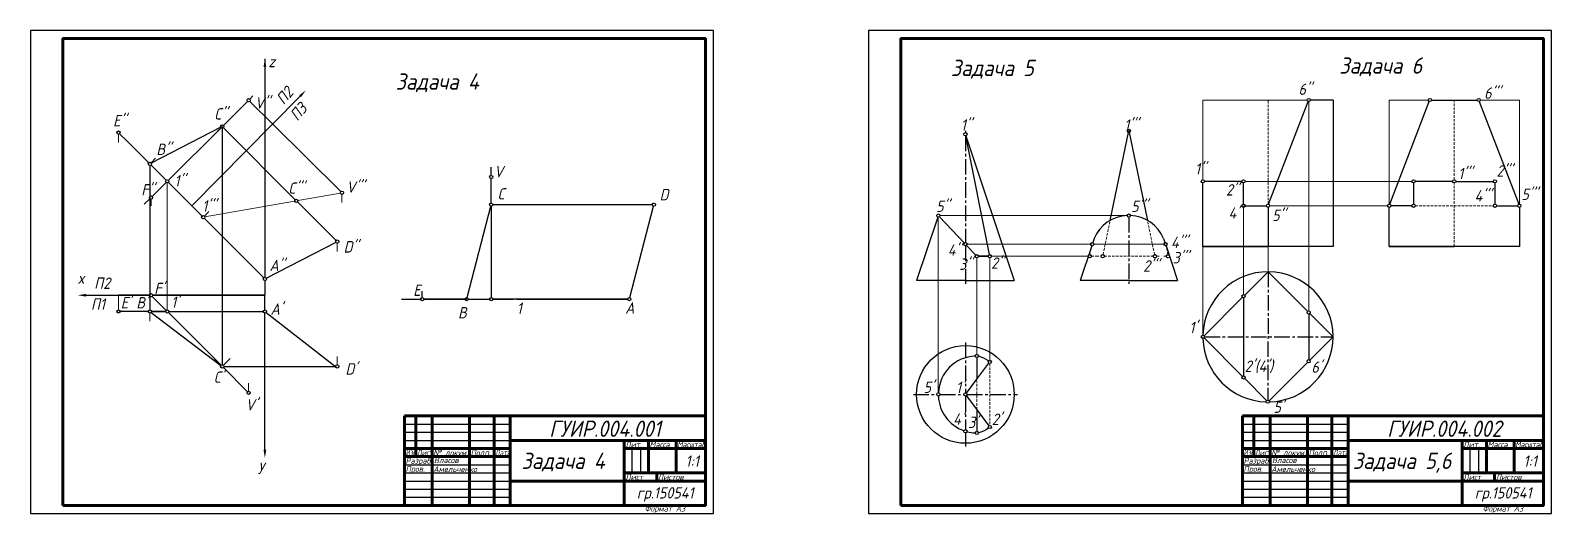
# Model space of a CAD drawing. Header units: millimetres. Extents: x 1974909 to 1976889, y 453046 to 453343.
# Drawn here: x 1974909 to 1975844, y 453046 to 453343 of the extents above; entities that cross this region are included whole.
import ezdxf

# ---------------------------------------------------------------- set-up
doc = ezdxf.new("R2010")
doc.units = ezdxf.units.MM
doc.header["$LTSCALE"] = 0.5
doc.linetypes.add('невидимая2', pattern=[4.7625, 3.175, -1.5875])
doc.linetypes.add('осевая2', pattern=[28.575, 19.05, -3.175, 3.175, -3.175])
doc.layers.get('0').update_dxf_attribs({"lineweight": 60})
doc.layers.get('Defpoints').update_dxf_attribs({"color": 5})
doc.layers.add('1-оси', color=1, linetype='осевая2')
doc.layers.add('4-текст', color=7, linetype='Continuous', true_color=0x00ad00)
doc.styles.get("Standard").update_dxf_attribs({"font": 'isocpeui.ttf', "width": 0.9})

msp = doc.modelspace()

# ---------------------------------------------------------------- linework, layer by layer
at = {"linetype": 'Continuous', "lineweight": 20}
for p, q in [((1975027.61286, 453284.59861), (1975042.43732, 453299.38423)), ((1975043.85339, 453300.79658), (1975045.76189, 453302.70008)), ((1975043.85558, 453299.38643), (1975057.92393, 453285.44184)), ((1975694.82441, 453299.21732), (1975694.82441, 453170.64367)), ((1975784.33741, 453300.21732), (1975770.33741, 453300.21732)), ((1975784.33741, 453300.21732), (1975798.33741, 453300.21732)), ((1975024.26513, 453281.25966), (1975026.19679, 453283.18625)), ((1975057.92393, 453285.44184), (1975099.82715, 453243.90727)), ((1974963.14536, 453274.20035), (1974963.14536, 453279.22145)), ((1974963.14536, 453274.20035), (1974963.14536, 453279.22145)), ((1974983.13729, 453261.6437), (1974985.94774, 453264.48998)), ((1974992.43732, 453249.51527), (1974983.85339, 453240.95383)), ((1974993.14536, 453171.22145), (1974993.14536, 453249.22145)), ((1975099.55253, 453243.02984), (1975073.41607, 453238.42658)), ((1975629.82441, 453249.21732), (1975629.82441, 453155.64367)), ((1975630.82441, 453250.21732), (1975653.82441, 453250.21732)), ((1975655.82441, 453250.21732), (1975758.33741, 453250.21732)), ((1975760.33741, 453250.21732), (1975783.33741, 453250.21732)), ((1974982.43732, 453239.54148), (1974978.98468, 453236.09788)), ((1974983.14536, 453239.24765), (1974983.14536, 453235.24765)), ((1975071.44646, 453238.07968), (1975016.19648, 453228.34881)), ((1975100.53737, 453242.2033), (1975100.53737, 453237.2033)), ((1975654.82441, 453210.21732), (1975654.82441, 453234.21732)), ((1975670.82441, 453235.21732), (1975743.33741, 453235.21732)), ((1975015.92346, 453228.85755), (1975018.78313, 453231.71722)), ((1975467.14935, 453228.2176), (1975467.14935, 453120.2176)), ((1975097.6155, 453212.18175), (1975097.6155, 453207.18175)), ((1975562.74155, 453211.61196), (1975566.24155, 453211.61196)), ((1975566.24155, 453211.61196), (1975602.31197, 453211.61196)), ((1975602.31197, 453211.61196), (1975605.81466, 453211.68525)), ((1975654.82441, 453210.21732), (1975654.82441, 453180.64367)), ((1975669.82441, 453210.21732), (1975669.82441, 453194.64367)), ((1975490.81602, 453203.2176), (1975490.81602, 453143.88426)), ((1975498.81602, 453203.2176), (1975498.81602, 453140.2176)), ((1975499.81602, 453204.2176), (1975559.27676, 453204.2176)), ((1974963.14536, 453180.22145), (1974963.14536, 453171.22145)), ((1974963.14536, 453180.22145), (1974963.14536, 453171.22145)), ((1974992.43825, 453170.92855), (1974983.85246, 453179.51434)), ((1974982.43468, 453169.22145), (1974982.43468, 453164.22145)), ((1975026.19771, 453137.16909), (1975022.24595, 453141.12085)), ((1975027.61117, 453137.16985), (1975031.72439, 453141.29194)), ((1975097.6155, 453137.46198), (1975097.6155, 453142.46198)), ((1975042.43825, 453120.92855), (1975027.61193, 453135.75487)), ((1975043.14536, 453121.22145), (1975043.14536, 453126.22145)), ((1975043.14536, 453120.22145), (1975043.14536, 453120.22145))]:
    msp.add_line(p, q, dxfattribs=at)
at = {"lineweight": 20}
for p, q in [((1975629.82441, 453251.21732), (1975629.82441, 453300.21732)), ((1975629.82441, 453300.21732), (1975693.82441, 453300.21732)), ((1975744.33741, 453236.28873), (1975744.33741, 453300.21732)), ((1975744.33741, 453300.21732), (1975768.33741, 453300.21732)), ((1975800.33741, 453300.21732), (1975824.33741, 453300.21732)), ((1975824.33741, 453300.21732), (1975824.33741, 453236.21732)), ((1975468.14935, 453229.2176), (1975583.27676, 453229.2176)), ((1975484.81602, 453211.61143), (1975560.74238, 453211.57113))]:
    msp.add_line(p, q, dxfattribs=at)
at = {"linetype": 'Continuous', "lineweight": 30}
for p, q in [((1975670.18339, 453236.15066), (1975694.46543, 453299.28397)), ((1975709.82441, 453300.21732), (1975695.82441, 453300.21732)), ((1975709.82441, 453300.21732), (1975709.82441, 453210.21732)), ((1975744.69639, 453236.15066), (1975768.97843, 453299.28397)), ((1975770.33741, 453300.21732), (1975798.33741, 453300.21732)), ((1975799.69639, 453299.28397), (1975823.97843, 453236.15066)), ((1975026.01627, 453283.43366), (1974983.32323, 453261.39089)), ((1974993.85319, 453250.92782), (1975026.19678, 453283.18626)), ((1974968.6461, 453274.72071), (1974963.85246, 453279.51434)), ((1974981.72757, 453261.63923), (1974968.6461, 453274.72071)), ((1974981.72757, 453261.63923), (1974968.6461, 453274.72071)), ((1974992.43825, 453250.92855), (1974983.14178, 453260.22502)), ((1974992.43825, 453250.92855), (1974983.14178, 453260.22502)), ((1974992.43825, 453250.92855), (1974983.14178, 453260.22502)), ((1974992.43825, 453250.92855), (1974983.14178, 453260.22502)), ((1975014.50925, 453228.85755), (1974993.85246, 453249.51434)), ((1975014.50925, 453228.85755), (1974993.85246, 453249.51434)), ((1975014.50925, 453228.85755), (1974993.85246, 453249.51434)), ((1975014.50925, 453228.85755), (1974993.85246, 453249.51434)), ((1975629.82441, 453210.21732), (1975629.82441, 453249.21732)), ((1975653.82441, 453250.21732), (1975630.82441, 453250.21732)), ((1975654.82441, 453236.21732), (1975654.82441, 453249.21732)), ((1975783.33741, 453250.21732), (1975760.33741, 453250.21732)), ((1975785.33741, 453250.21732), (1975808.33741, 453250.21732)), ((1975809.33741, 453249.38594), (1975809.33741, 453236.21732)), ((1975008.14536, 453235.22145), (1975014.53793, 453228.88511)), ((1975177.4662, 453178.76992), (1975192.04189, 453234.94702)), ((1975192.29247, 453234.91511), (1975192.29247, 453178.80811)), ((1975193.29247, 453235.91511), (1975291.29247, 453235.91511)), ((1975277.4662, 453178.76992), (1975292.04189, 453234.94702)), ((1975655.82441, 453235.21732), (1975668.82441, 453235.21732)), ((1975669.82441, 453234.21732), (1975669.82441, 453210.21732)), ((1975744.33741, 453210.21732), (1975744.33741, 453234.21732)), ((1975758.33741, 453235.21732), (1975745.33741, 453235.21732)), ((1975810.33741, 453235.21732), (1975823.33741, 453235.21732)), ((1975824.33741, 453234.21732), (1975824.33741, 453210.21732)), ((1975052.43825, 453190.92855), (1975015.92346, 453227.44334)), ((1975052.43825, 453190.92855), (1975015.92346, 453227.44334)), ((1975052.43825, 453190.92855), (1975015.92346, 453227.44334)), ((1975052.43825, 453190.92855), (1975015.92346, 453227.44334)), ((1975096.72694, 453212.72299), (1975054.03391, 453190.68021)), ((1975709.82441, 453210.21732), (1975629.82441, 453210.21732)), ((1975629.82441, 453210.21732), (1975669.82441, 453210.21732)), ((1975824.33741, 453210.21732), (1975744.33741, 453210.21732)), ((1975744.33741, 453210.21732), (1975784.33741, 453210.21732)), ((1975824.33741, 453210.21732), (1975784.33741, 453210.21732)), ((1975669.82441, 453194.64367), (1975655.53152, 453180.35077)), ((1975694.1173, 453170.35077), (1975669.82441, 453194.64367)), ((1975137.19247, 453177.80811), (1975148.89247, 453177.80811)), ((1975150.89247, 453177.80811), (1975176.19247, 453177.80811)), ((1975654.1173, 453178.93656), (1975630.53152, 453155.35077)), ((1975654.82441, 453178.64367), (1975654.82441, 453130.65017)), ((1974968.93899, 453170.22145), (1974964.14536, 453170.22145)), ((1974981.43468, 453170.22145), (1974968.93899, 453170.22145)), ((1974992.14536, 453170.22145), (1974983.43468, 453170.22145)), ((1975026.19771, 453137.16909), (1974993.85246, 453169.51434)), ((1975694.82441, 453168.64367), (1975694.82441, 453140.64367)), ((1975709.82441, 453154.64367), (1975695.53152, 453168.93656)), ((1975630.53152, 453153.93656), (1975654.11406, 453130.35402)), ((1975695.53152, 453140.35077), (1975709.82441, 453154.64367)), ((1975491.41602, 453129.35093), (1975498.21602, 453138.4176)), ((1975670.51506, 453115.33432), (1975694.1173, 453138.93656)), ((1975484.41602, 453120.0176), (1975491.41602, 453129.35093)), ((1975655.52826, 453128.93982), (1975668.96564, 453115.50244)), ((1975484.41602, 453118.4176), (1975498.21602, 453100.0176))]:
    msp.add_line(p, q, dxfattribs=at)
at = {"lineweight": 30}
for p, q in [((1975026.90482, 453283.89243), (1975026.90482, 453137.46198)), ((1975071.72654, 453238.95294), (1975027.611, 453283.1844)), ((1975572.79085, 453226.17865), (1975584.27676, 453281.2176)), ((1975584.27676, 453281.2176), (1975595.70685, 453226.21031)), ((1975498.6199, 453205.19818), (1975484.01213, 453278.23702)), ((1975484.13225, 453278.26891), (1975513.81602, 453189.2176)), ((1974982.43468, 453259.93212), (1974982.43468, 453171.22145)), ((1974992.43825, 453250.92855), (1974983.14178, 453260.22502)), ((1974992.43825, 453250.92855), (1974983.14178, 453260.22502)), ((1975192.29247, 453253.91511), (1975192.29247, 453258.91511)), ((1975192.29247, 453236.91511), (1975192.29247, 453251.91511)), ((1975759.33741, 453249.21732), (1975759.33741, 453236.21732)), ((1975073.1415, 453237.53948), (1975096.90671, 453213.88718)), ((1975193.29247, 453235.91511), (1975291.29247, 453235.91511)), ((1975466.83312, 453228.26891), (1975453.81602, 453189.2176)), ((1975467.83683, 453228.49139), (1975483.12854, 453212.33817)), ((1975562.87676, 453215.0176), (1975562.05778, 453212.56065)), ((1975605.67676, 453215.0176), (1975606.49575, 453212.56065)), ((1975484.50349, 453210.88576), (1975490.12854, 453204.9438)), ((1975561.42532, 453210.66328), (1975554.27676, 453189.2176)), ((1975607.1282, 453210.66328), (1975614.27676, 453189.2176)), ((1975491.81602, 453204.2176), (1975497.81602, 453204.2176)), ((1975497.81602, 453204.2176), (1975491.81602, 453204.2176)), ((1975483.81602, 453189.2176), (1975453.81602, 453189.2176)), ((1975483.81602, 453189.2176), (1975513.81602, 453189.2176)), ((1975584.27676, 453189.2176), (1975554.27676, 453189.2176)), ((1975584.27676, 453189.2176), (1975614.27676, 453189.2176)), ((1975149.89247, 453178.80811), (1975149.89247, 453182.80811)), ((1975177.19247, 453177.80811), (1975150.89247, 453177.80811)), ((1975178.19247, 453177.80811), (1975191.29247, 453177.80811)), ((1975276.19247, 453177.80811), (1975193.29247, 453177.80811)), ((1975193.29247, 453177.80811), (1975205.78602, 453177.80811)), ((1975207.78602, 453177.80811), (1975276.19247, 453177.80811)), ((1974983.23117, 453169.61679), (1975026.10833, 453137.06663)), ((1974983.43468, 453170.22145), (1974992.14536, 453170.22145)), ((1974994.14536, 453170.22145), (1975052.14536, 453170.22145)), ((1975053.93515, 453169.60808), (1975096.6155, 453136.46198)), ((1975490.81602, 453141.88426), (1975490.81602, 453128.55093)), ((1975027.90482, 453136.46198), (1975096.6155, 453136.46198)), ((1975490.81602, 453109.88426), (1975490.81602, 453096.55093))]:
    msp.add_line(p, q, dxfattribs=at)
at = {"linetype": 'невидимая2', "lineweight": 20}
for p, q in [((1975760.33741, 453235.21732), (1975808.33741, 453235.21732)), ((1975568.41216, 453205.19651), (1975572.79085, 453226.17865)), ((1975600.07332, 453205.19668), (1975595.70685, 453226.21031)), ((1975561.25437, 453204.2176), (1975564.25437, 453204.2176)), ((1975564.25437, 453204.2176), (1975567.20787, 453204.2176)), ((1975569.20787, 453204.2176), (1975599.27676, 453204.2176)), ((1975601.27676, 453204.2176), (1975603.27676, 453204.2176)), ((1975607.27676, 453204.2176), (1975605.27676, 453204.2176)), ((1975498.81602, 453138.2176), (1975498.81602, 453100.2176)), ((1975490.81602, 453109.88426), (1975490.81602, 453127.55093))]:
    msp.add_line(p, q, dxfattribs=at)
at = {"lineweight": 60}
for p, q in [((1975324, 453106), (1975139, 453106)), ((1975139, 453051), (1975139, 453106)), ((1975146, 453106), (1975146, 453081)), ((1975156, 453051), (1975156, 453106)), ((1975179, 453106), (1975179, 453051)), ((1975194, 453051), (1975194, 453106)), ((1975204, 453106), (1975204, 453051)), ((1975839.15781, 453106), (1975654.15781, 453106)), ((1975654.15781, 453051), (1975654.15781, 453106)), ((1975661.15781, 453106), (1975661.15781, 453081)), ((1975671.15781, 453051), (1975671.15781, 453106)), ((1975694.15781, 453106), (1975694.15781, 453051)), ((1975709.15781, 453051), (1975709.15781, 453106)), ((1975719.15781, 453106), (1975719.15781, 453051)), ((1975139, 453086), (1975204, 453086)), ((1975204, 453091), (1975324, 453091)), ((1975274, 453051), (1975274, 453091)), ((1975274, 453086), (1975324, 453086)), ((1975289, 453091), (1975289, 453071)), ((1975306, 453071), (1975306, 453091)), ((1975654.15781, 453086), (1975719.15781, 453086)), ((1975719.15781, 453091), (1975839.15781, 453091)), ((1975789.15781, 453051), (1975789.15781, 453091)), ((1975789.15781, 453086), (1975839.15781, 453086)), ((1975804.15781, 453091), (1975804.15781, 453071)), ((1975821.15781, 453071), (1975821.15781, 453091)), ((1975139, 453081), (1975204, 453081)), ((1975654.15781, 453081), (1975719.15781, 453081)), ((1975204, 453066), (1975324, 453066)), ((1975274, 453071), (1975324, 453071)), ((1975294, 453066), (1975294, 453071)), ((1975719.15781, 453066), (1975839.15781, 453066)), ((1975789.15781, 453071), (1975839.15781, 453071)), ((1975809.15781, 453066), (1975809.15781, 453071))]:
    msp.add_line(p, q, dxfattribs=at)
at = {"lineweight": -3}
for p, q in [((1975139, 453101), (1975204, 453101)), ((1975139, 453096), (1975204, 453096)), ((1975654.15781, 453101), (1975719.15781, 453101)), ((1975654.15781, 453096), (1975719.15781, 453096)), ((1975139, 453091), (1975204, 453091)), ((1975279, 453071), (1975279, 453086)), ((1975284, 453086), (1975284, 453071)), ((1975654.15781, 453091), (1975719.15781, 453091)), ((1975794.15781, 453071), (1975794.15781, 453086)), ((1975799.15781, 453086), (1975799.15781, 453071)), ((1975139, 453076), (1975204, 453076)), ((1975654.15781, 453076), (1975719.15781, 453076)), ((1975139, 453071), (1975204, 453071)), ((1975139, 453066), (1975204, 453066)), ((1975654.15781, 453071), (1975719.15781, 453071)), ((1975654.15781, 453066), (1975719.15781, 453066)), ((1975139, 453061), (1975204, 453061)), ((1975139, 453056), (1975204, 453056)), ((1975654.15781, 453061), (1975719.15781, 453061)), ((1975654.15781, 453056), (1975719.15781, 453056))]:
    msp.add_line(p, q, dxfattribs=at)
for p, q in [((1975274, 453091), (1975274, 453086)), ((1975789.15781, 453091), (1975789.15781, 453086))]:
    msp.add_line(p, q)
at = {"lineweight": 60}
for points in [[(1974929, 453051), (1975324, 453051), (1975324, 453338), (1974929, 453338)], [(1975444.15781, 453051), (1975839.15781, 453051), (1975839.15781, 453338), (1975444.15781, 453338)]]:
    msp.add_lwpolyline(points, close=True, dxfattribs=at)
at = {"linetype": 'Continuous', "lineweight": 30}
for centre in [(1975043.14536, 453300.0904), (1975694.82441, 453300.21732), (1975769.33741, 453300.21732), (1975799.33741, 453300.21732), (1974963.14536, 453280.22145), (1974963.14536, 453280.22145), (1975026.90482, 453283.89243), (1975584.27676, 453281.2176), (1975483.81602, 453279.2176), (1974982.43468, 453260.93212), (1974993.14536, 453250.22145), (1975100.53737, 453243.2033), (1975629.82441, 453250.21732), (1975654.82441, 453250.21732), (1975759.33741, 453250.21732), (1975784.33741, 453250.21732), (1975809.33741, 453250.21732), (1974983.14536, 453240.24765), (1975072.43272, 453238.2449), (1975192.29247, 453235.91511), (1975292.29247, 453235.91511), (1975654.82441, 453235.21732), (1975669.82441, 453235.21732), (1975744.33741, 453235.21732), (1975759.33741, 453235.21732), (1975809.33741, 453235.21732), (1975824.33741, 453235.21732), (1975015.21635, 453228.15045), (1975467.14935, 453229.2176), (1975584.27676, 453229.2176), (1975097.6155, 453213.18175), (1975483.81602, 453211.61196), (1975561.74155, 453211.61196), (1975606.81197, 453211.61196), (1975490.81602, 453204.2176), (1975498.81602, 453204.2176), (1975560.25437, 453204.2176), (1975568.20787, 453204.2176), (1975600.27676, 453204.2176), (1975608.27676, 453204.2176), (1975053.14536, 453190.22145), (1974983.14536, 453180.22145), (1975177.19247, 453177.80811), (1975192.29247, 453177.80811), (1975654.82441, 453179.64367), (1974963.14536, 453170.22145), (1974963.14536, 453170.22145), (1974982.43468, 453170.22145), (1974993.14536, 453170.22145), (1975053.14536, 453170.22145), (1975694.82441, 453169.64367), (1975629.82441, 453154.64367), (1975490.81602, 453142.88426), (1975498.81602, 453139.2176), (1975694.82441, 453139.64367), (1975026.90482, 453136.46198), (1975097.6155, 453136.46198), (1975654.82441, 453129.65017), (1975043.14536, 453120.22145), (1975467.14935, 453119.2176), (1975483.81602, 453119.2176), (1975669.67275, 453114.79533), (1975483.81602, 453096.60983), (1975490.81602, 453095.55093), (1975498.81602, 453099.2176)]:
    msp.add_circle(centre, 1, dxfattribs=at)
at = {"lineweight": 30}
for centre, radius in [((1975192.29247, 453252.91511), 1), ((1975149.89247, 453177.80811), 1), ((1975277.19247, 453177.80811), 1), ((1975483.81602, 453119.2176), 30)]:
    msp.add_circle(centre, radius, dxfattribs=at)
at = {"linetype": 'Continuous', "lineweight": 30}
for centre, radius, start, end in [((1975584.27676, 453205.99224), 23.22535, 92.46714047, 157.13263748), ((1975584.27676, 453205.99224), 23.22535, 22.86736254, 87.53285953), ((1975669.82441, 453154.64367), 40, 271.2005475, 178.56756821), ((1975669.82441, 453154.64367), 40, 181.43243179, 268.36332417), ((1975490.81602, 453119.2176), 23.66667, 92.42112856, 177.57887144), ((1975490.81602, 453119.2176), 23.66667, 182.42112856, 250.37487699), ((1975490.81602, 453119.2176), 23.66667, 255.21713411, 267.57887143)]:
    msp.add_arc(centre, radius, start, end, dxfattribs=at)
at = {"linetype": 'невидимая2', "lineweight": 20}
for centre, radius, start, end in [((1975590.66335, 453201.94839), 30.49352, 163.40313239, 173.85329728), ((1975578.01672, 453202.06549), 30.33647, 5.95680479, 16.45310923)]:
    msp.add_arc(centre, radius, start, end, dxfattribs=at)
at = {"lineweight": 30}
for centre, radius, start, end in [((1975487.36426, 453124.79255), 18.41805, 54.66586627, 76.08700414), ((1975487.39102, 453113.58425), 18.35569, 283.87567441, 305.37145515)]:
    msp.add_arc(centre, radius, start, end, dxfattribs=at)
at = {"layer": '1-оси', "linetype": 'Continuous', "lineweight": 25}
for p, q in [((1975053.14536, 453325.5574), (1975053.14536, 453191.22145)), ((1975008.14536, 453235.22145), (1975074.73604, 453302.51888)), ((1975053.14536, 453189.22145), (1975053.14536, 453180.22145)), ((1974943.14536, 453180.22145), (1974982.14536, 453180.22145)), ((1974982.14536, 453180.22145), (1974963.14536, 453180.22145)), ((1975053.14536, 453180.22145), (1974984.14536, 453180.22145)), ((1975053.14536, 453180.22145), (1974984.14536, 453180.22145)), ((1974984.14536, 453180.22145), (1975053.14536, 453180.22145)), ((1975053.14536, 453171.22145), (1975053.14536, 453180.22145)), ((1975053.14536, 453085.22145), (1975053.14536, 453169.22145))]:
    msp.add_line(p, q, dxfattribs=at)
at = {"layer": '1-оси', "linetype": 'невидимая2', "lineweight": 20}
for p, q in [((1975669.82441, 453236.21732), (1975669.82441, 453300.21732)), ((1975784.33741, 453251.21732), (1975784.33741, 453300.21732)), ((1975784.33741, 453210.21732), (1975784.33741, 453249.21732))]:
    msp.add_line(p, q, dxfattribs=at)
at = {"layer": '1-оси'}
for p, q in [((1975483.81602, 453281.2176), (1975483.81602, 453280.2176)), ((1975483.81602, 453278.2176), (1975483.81602, 453212.61196)), ((1975584.27676, 453228.2176), (1975584.27676, 453187.2176)), ((1975483.81602, 453210.61196), (1975483.81602, 453187.2176)), ((1975669.97665, 453194.64338), (1975669.67655, 453115.79532)), ((1975483.81602, 453151.2176), (1975483.81602, 453120.2176)), ((1975630.82441, 453154.64367), (1975709.82441, 453154.64367)), ((1975451.81602, 453119.2176), (1975466.14935, 453119.2176)), ((1975468.14935, 453119.2176), (1975482.81602, 453119.2176)), ((1975483.81602, 453118.2176), (1975483.81602, 453097.60983)), ((1975484.81602, 453119.2176), (1975515.81602, 453119.2176)), ((1975483.81602, 453095.60983), (1975483.81602, 453087.2176))]:
    msp.add_line(p, q, dxfattribs=at)
at = {"layer": '1-оси', "linetype": 'Continuous', "lineweight": 20}
for q in [(1975053.14536, 453189.22145), (1975053.14536, 453171.22145)]:
    msp.add_line((1975053.14536, 453180.22145), q, dxfattribs=at)
at = {"layer": '1-оси', "linetype": 'Continuous', "lineweight": 25}
for points in [[(1975052.31202, 453320.5574), (1975053.97869, 453320.5574), (1975053.14536, 453325.5574)], [(1975075.32765, 453301.93199), (1975074.14443, 453303.10578), (1975078.2574, 453306.06854)], [(1974943.14536, 453181.05478), (1974943.14536, 453179.38811), (1974938.14536, 453180.22145)], [(1975052.31202, 453085.22145), (1975053.97869, 453085.22145), (1975053.14536, 453080.22145)]]:
    msp.add_solid(points, dxfattribs=at)
at = {"layer": 'Defpoints'}
for points in [[(1974909, 453046), (1975329, 453046), (1975329, 453343), (1974909, 453343)], [(1975424.15781, 453046), (1975844.15781, 453046), (1975844.15781, 453343), (1975424.15781, 453343)]]:
    msp.add_lwpolyline(points, close=True, dxfattribs=at)

# ---------------------------------------------------------------- texts
at = {"lineweight": -3, "width": 0.9}
for p in [(1975286.60265, 453047.24606), (1975801.76046, 453047.24606)]:
    msp.add_text('Формат А3', height=3.5, dxfattribs=at).set_placement(p)
at = {"linetype": 'Continuous', "lineweight": 20, "char_height": 10, "attachment_point": 1}
for s, insert in [('ГУИР.004.001', (1975227.9296, 453103.163)), ('ГУИР.004.002', (1975743.08741, 453103.163))]:
    msp.add_mtext_dynamic_manual_height_columns(s, width=78.7804492, gutter_width=50, heights=[0], dxfattribs=dict(at, insert=insert))
at = {"layer": '4-текст', "lineweight": -3}
for s, width, p in [('Изм.', 0.7, (1975139.67122, 453081.70215)), ('Лист', 0.75, (1975146.67122, 453081.70215)), ('№ докум.', 0.9, (1975156.67122, 453081.70215)), ('Подп.', 0.9, (1975179.67122, 453081.70215)), ('Дата', 0.75, (1975194.67122, 453081.70215)), ('Лит.', 0.9, (1975274.67122, 453086.70215)), ('Масса', 0.9, (1975289.67122, 453086.70215)), ('Масштаб', 0.8, (1975306.67122, 453086.70215)), ('Изм.', 0.7, (1975654.82903, 453081.70215)), ('Лист', 0.75, (1975661.82903, 453081.70215)), ('№ докум.', 0.9, (1975671.82903, 453081.70215)), ('Подп.', 0.9, (1975694.82903, 453081.70215)), ('Дата', 0.75, (1975709.82903, 453081.70215)), ('Лит.', 0.9, (1975789.82903, 453086.70215)), ('Масса', 0.9, (1975804.82903, 453086.70215)), ('Масштаб', 0.8, (1975821.82903, 453086.70215)), ('Разраб.', 0.9, (1975139.67122, 453076.70215)), ('Пров.', 0.9, (1975139.67122, 453071.70215)), ('Амельченко', 0.9, (1975156.7255, 453071.54151)), ('Власов', 0.9, (1975157.11527, 453077.05)), ('Разраб.', 0.9, (1975654.82903, 453076.70215)), ('Пров.', 0.9, (1975654.82903, 453071.70215)), ('Амельченко', 0.9, (1975671.88331, 453071.54151)), ('Власов', 0.9, (1975672.27308, 453077.05)), ('Лист', 0.9, (1975274.67122, 453066.70215)), ('Листов', 0.9, (1975294.67122, 453066.70215)), ('Лист', 0.9, (1975789.82903, 453066.70215)), ('Листов', 0.9, (1975809.82903, 453066.70215))]:
    msp.add_text(s, height=3.5, dxfattribs=dict(at, width=width)).set_placement(p)
at = {"layer": '4-текст', "linetype": 'Continuous', "lineweight": 30, "width": 0.9}
msp.add_text('y', height=7, dxfattribs=at).set_placement((1975049.02634, 453072.47549))
at = {"layer": '4-текст', "lineweight": 30, "char_height": 7, "attachment_point": 1}
for s, width, insert in [('z', 36.2350064, (1975055.26505, 453327.38963)), ('x', 19.7424186, (1974937.92288, 453194.21009))]:
    msp.add_mtext_dynamic_manual_height_columns(s, width=width, gutter_width=50, heights=[0], dxfattribs=dict(at, insert=insert))
at = {"layer": '4-текст', "linetype": 'Continuous', "lineweight": 20, "attachment_point": 1}
for s, width, insert, char_height in [('Задача 5', 83.1486646, (1975474.86622, 453324.94505), 10), ('Задача 6', 83.1486646, (1975713.64796, 453326.40773), 10), ('Задача 4', 69.661084, (1975133.52156, 453316.59003), 10), ('Задача 4', 69.661084, (1975210.91471, 453083.4468), 10), ('1:1', 13.1600612, (1975311.66522, 453081.73717), 7), ('Задача 5,6', 69.661084, (1975721.9598, 453083.4468), 10), ('1:1', 13.1600612, (1975826.82303, 453081.73717), 7), ('гр.150541', 36.2799943, (1975281.82698, 453062.22875), 7), ('гр.150541', 36.2799943, (1975796.98479, 453062.22875), 7)]:
    msp.add_mtext_dynamic_manual_height_columns(s, width=width, gutter_width=50, heights=[0], dxfattribs=dict(at, insert=insert, char_height=char_height))
at = {"layer": '4-текст', "lineweight": 20, "char_height": 7, "attachment_point": 7, "rotation": 49.03964816}
for s, insert in [('П2', (1975064.68895, 453296.84884)), ('П3', (1975073.08807, 453286.92039))]:
    msp.add_mtext_dynamic_manual_height_columns(s, width=3.2030896, gutter_width=50, heights=[0], dxfattribs=dict(at, insert=insert))
at = {"layer": '4-текст', "lineweight": 20, "char_height": 7}
for s, width, heights, insert, attachment_point in [("6''", 7, [0], (1975688.57832, 453310.36422), 1), ("6'''", 7, [0], (1975802.70844, 453307.98182), 1), ("V''", 7, [7], (1975046.96673, 453294.93934), 7), ("E''", 3.2030896, [0], (1974959.87836, 453284.04283), 7), ("E''", 3.2030896, [0], (1974959.87836, 453284.04283), 7), ("C''", 3.2030896, [0], (1975021.94848, 453295.21763), 1), ("1''", 7, [0], (1975480.96688, 453288.3801), 1), ("1'''", 7, [0], (1975581.42763, 453288.3801), 1), ("B''", 3.2030896, [0], (1974986.42987, 453273.41217), 1), ("1''", 7, [0], (1975624.93172, 453261.43949), 1), ("1''", 7, [0], (1974997.50069, 453254.07017), 1), ('V', 3.2030896, [0], (1975194.04368, 453259.73722), 1), ("1'''", 7, [0], (1975786.7517, 453258.52497), 1), ("2'''", 7, [0], (1975810.3308, 453260.14529), 1), ("F''", 7, [7], (1974977.14011, 453241.49999), 7), ("C'''", 3.2030896, [0], (1975067.47637, 453249.5701), 1), ("V'''", 7, [7], (1975103.19254, 453243.2033), 7), ('С', 7, [0], (1975196.29017, 453246.05943), 1), ('D', 3.2030896, [0], (1975295.8213, 453245.58354), 1), ("2''", 7, [0], (1975643.98735, 453248.50507), 1), ("4'''", 20.9212725, [0], (1975796.85059, 453244.8104), 1), ("5'''", 7, [0], (1975825.62917, 453245.76468), 1), ("1'''", 7, [0], (1975014.5759, 453238.62563), 1), ("5''", 7, [0], (1975465.81114, 453238.42443), 1), ("5'''", 7, [0], (1975585.70365, 453238.43216), 1), ("4''", 7, [0], (1975645.57263, 453234.29664), 1), ("5''", 7, [0], (1975672.41467, 453232.84656), 1), ("4'''", 7, [0], (1975610.19443, 453216.19106), 1), ("D''", 3.2030896, [0], (1975101.55912, 453213.46316), 1), ("4''", 7, [0], (1975472.95939, 453211.48801), 1), ("3'''", 7, [0], (1975611.18991, 453206.74864), 1), ("A''", 3.2030896, [0], (1975055.95186, 453202.04316), 1), ("3''", 7, [0], (1975479.99355, 453202.80572), 1), ("2''", 7, [0], (1975499.55927, 453203.47679), 1), ("2'''", 7, [0], (1975593.11585, 453201.7232), 1), ('П2', 3.2030896, [0], (1974948.18913, 453184.12653), 7), ("F'", 7, [7], (1974985.13753, 453180.8412), 7), ('П1', 3.2030896, [0], (1974946.19746, 453171.27536), 7), ("E'", 3.2030896, [0], (1974964.56563, 453172.10173), 7), ("B'", 7, [0], (1974974.0994, 453179.06817), 1), ("1'", 3.2030896, [0], (1974995.47527, 453179.44732), 1), ('Е', 3.2030896, [0], (1975144.30873, 453186.80773), 1), ("A'", 3.2030896, [0], (1975056.65522, 453175.25931), 1), ('B', 3.2030896, [0], (1975171.90327, 453172.95059), 1), ('1', 3.2030896, [0], (1975207.98467, 453175.67218), 1), ('A', 7, [0], (1975274.62553, 453175.85973), 1), ("1'", 7, [0], (1975621.44087, 453163.8851), 1), ("2'(4')", 31.0501008, [5.18845], (1975655.52554, 453140.0868), 1), ("6'", 7, [0], (1975696.50145, 453139.52208), 1), ("C'", 3.2030896, [0], (1975021.58489, 453133.36701), 1), ("D'", 3.2030896, [0], (1975102.65127, 453138.40399), 1), ("5'", 7, [0], (1975458.09506, 453127.17326), 1), ("1'", 7, [0], (1975478.03794, 453127.08612), 1), ("V'", 7, [7], (1975041.22157, 453109.38967), 7), ("5'", 7, [0], (1975673.20656, 453114.92037), 1), ("4'", 7, [0], (1975476.30972, 453107.60838), 1), ("3'", 7, [0], (1975485.43865, 453105.6134), 1), ("2'", 7, [0], (1975500.07003, 453107.46504), 1)]:
    msp.add_mtext_dynamic_manual_height_columns(s, width=width, gutter_width=50, heights=heights, dxfattribs=dict(at, insert=insert, attachment_point=attachment_point))

doc.saveas('drawing.dxf')
